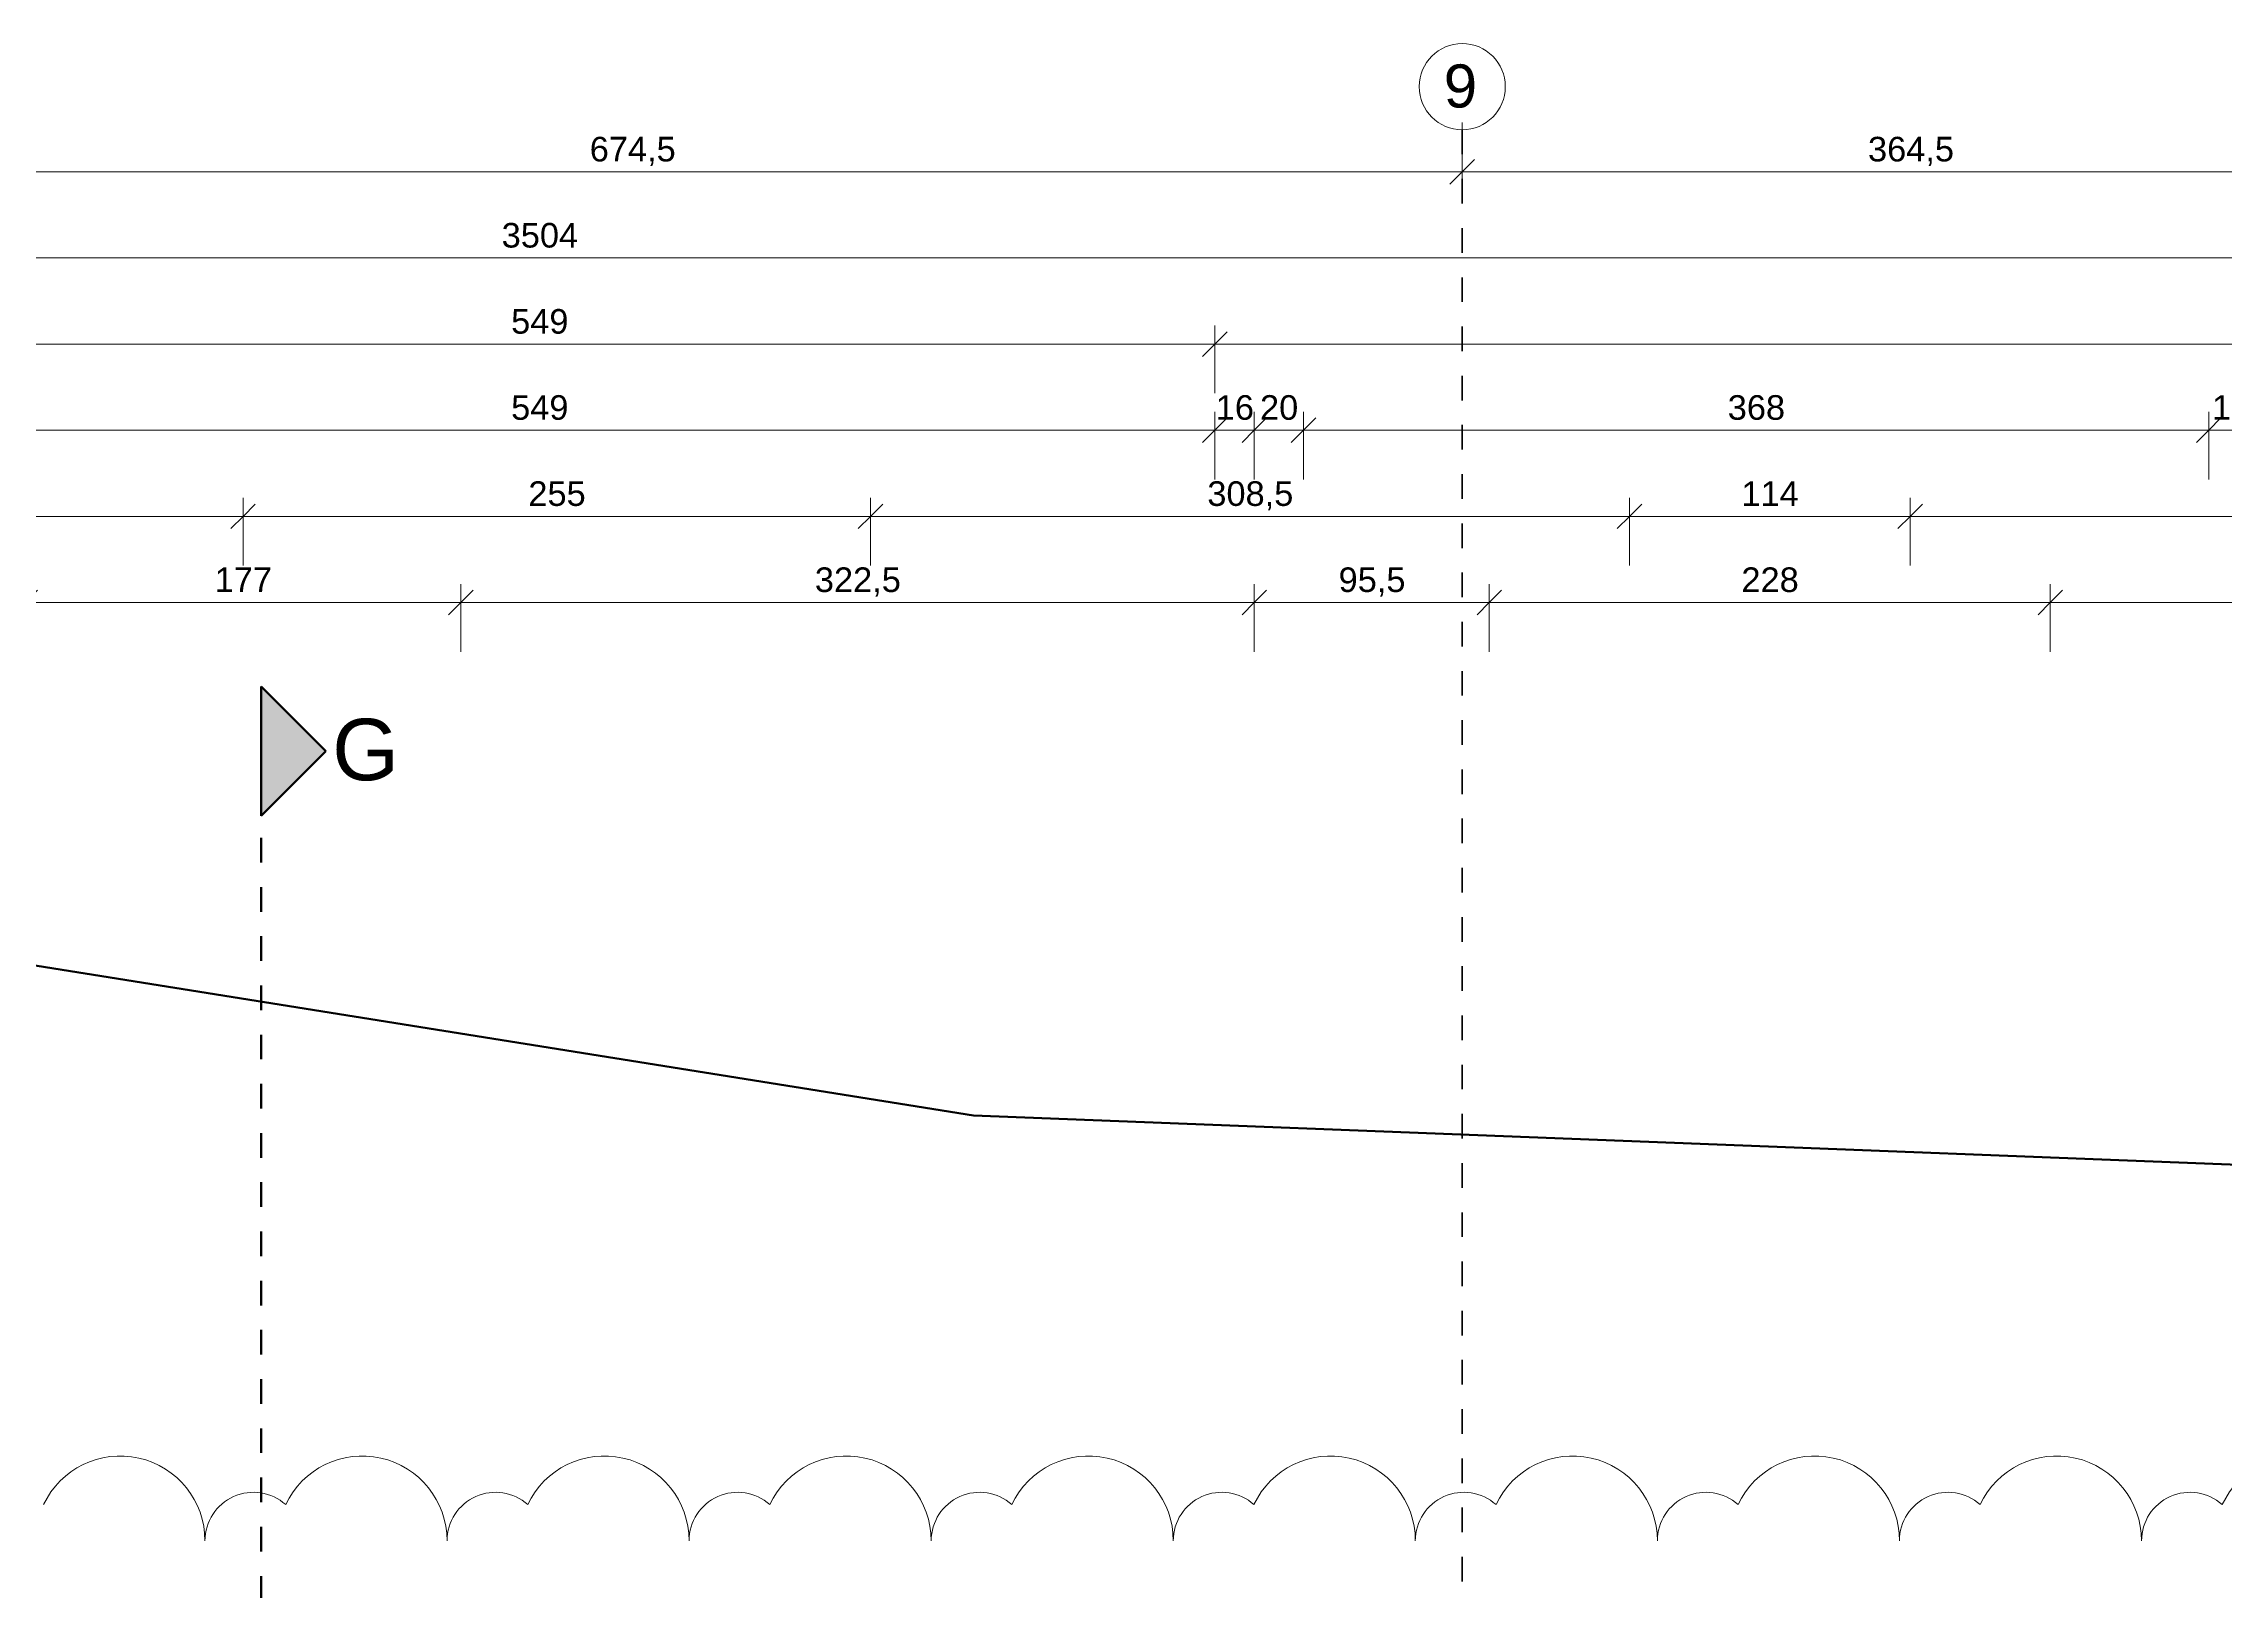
# Model space of a CAD drawing. Header units: metres. Extents: x 3.3 to 48.5, y 58.8 to 100.4.
# Drawn here: x 23.15 to 32.01, y 88.29 to 94.58 of the extents above; entities that cross this region are included whole.
import ezdxf

# ---------------------------------------------------------------- set-up
doc = ezdxf.new("R2010")
doc.units = ezdxf.units.M
doc.linetypes.add('Achse', pattern=[0.009, 0.005, -0.002, 0, -0.002])
doc.linetypes.add('Strich Punkt Mittel', pattern=[0.015875, 0.00635, -0.004763, 0, -0.004763])
for name, color, linetype, lineweight in [('A_Bemassung-50_', 4, 'Continuous', 9), ('A_Bemassung_', 4, 'Continuous', 9), ('A_Beschriftung_', 7, 'Continuous', 9), ('A_Grundstuecksgrenze', 5, 'Continuous', 70), ('A_Raster_', 1, 'Continuous', 9), ('G-ANNO-REVC_', 71, 'Continuous', 9), ('G-ANNO-SYMB_', 111, 'Continuous', 9)]:
    doc.layers.add(name, color=color, linetype=linetype, lineweight=lineweight)
doc.styles.add('Arial_1', font='arial.ttf', dxfattribs={"height": 0.175})
doc.styles.add('Arial_5', font='arial.ttf', dxfattribs={"height": 0.1})
doc.styles.add('Arial_8', font='arial.ttf', dxfattribs={"height": 0.25})
doc.dimstyles.new('WGA-Bemaßung', dxfattribs={"dimscale": 0.3048, "dimtxt": 0.102026, "dimasz": 0.328084, "dimexe": 0.246063, "dimexo": 0.0625, "dimgap": 0.04101, "dimtad": 1, "dimdec": 1, "dimlfac": 100, "dimrnd": 0.5, "dimdsep": 46, "dimtxsty": 'Arial_5', "dimblk1": 'OBLIQUE', "dimblk2": 'OBLIQUE', "dimsah": 1, "dimcen": 0.09, "dimdle": 0.246063, "dimazin": 2, "dimtfac": 1, "dimtdec": 4, "dimtix": 1, "dimtmove": 0, "dimatfit": 3, "dimfxl": 0.656168, "dimfxlon": 1, "dimtvp": 1, "dimtolj": 1, "dimtzin": 0, "dimarcsym": 2})

# ---------------------------------------------------------------- blocks, each defined once
blk = doc.blocks.new('Family - ___-3180367-263_PP_03DG_BT1')
at = {"layer": 'A_Grundstuecksgrenze'}
for p in [(3.2658, 94.009), (48.5147, 89.3843)]:
    blk.add_line(p, (26.926, 90.2231), dxfattribs=at)
blk = doc.blocks.new('Raster - BS_Achse-112124-263_PP_03DG_BT1')
at = {"layer": 'A_Beschriftung_'}
blk.add_circle((0, 0), 0.0035, dxfattribs=at)
blk = doc.blocks.new('DIMBLOCK23-263_PP_03DG_BT1')
at = {"layer": 'A_Bemassung-50_', "transparency": 16777216}
for p, q in [((22.1677, 94.0583), (22.1677, 94.2583)), ((28.9127, 94.0583), (28.9127, 94.2583)), ((22.1677, 94.0583), (28.9127, 94.0583)), ((22.1677, 94.0583), (22.1677, 93.9833)), ((28.9127, 94.0583), (28.9127, 93.9833))]:
    blk.add_line(p, q, dxfattribs=at)
at = {"layer": 'A_Bemassung-50_', "lineweight": 35, "transparency": 16777216}
for p, q in [((22.1677, 94.0583), (22.1177, 94.0083)), ((22.1677, 94.0583), (22.2177, 94.1083)), ((28.9127, 94.0583), (28.8627, 94.0083)), ((28.9127, 94.0583), (28.9627, 94.1083))]:
    blk.add_line(p, q, dxfattribs=at)
at = {"layer": 'A_Bemassung-50_', "color": 0, "transparency": 16777216, "insert": (25.3667, 94.2007), "char_height": 0.1, "width": 0.416266, "attachment_point": 1, "line_spacing_factor": 0.941778, "style": 'Arial_5'}
blk.add_mtext('674,5', dxfattribs=at)
blk = doc.blocks.new('_Oblique')
at = {"color": 0, "linetype": 'ByBlock', "lineweight": -2}
blk.add_line((-0.5, -0.5), (0.5, 0.5), dxfattribs=at)
blk = doc.blocks.new('DIMBLOCK24-263_PP_03DG_BT1')
at = {"layer": 'A_Bemassung-50_', "transparency": 16777216}
for p, q in [((28.9127, 94.0583), (28.9127, 94.2583)), ((32.5577, 94.0583), (32.5577, 94.2583)), ((28.9127, 94.0583), (32.5577, 94.0583)), ((28.9127, 94.0583), (28.9127, 93.9833)), ((32.5577, 94.0583), (32.5577, 93.9833))]:
    blk.add_line(p, q, dxfattribs=at)
at = {"layer": 'A_Bemassung-50_', "lineweight": 35, "transparency": 16777216}
for p, q in [((28.9127, 94.0583), (28.8627, 94.0083)), ((28.9127, 94.0583), (28.9627, 94.1083)), ((32.5577, 94.0583), (32.5077, 94.0083)), ((32.5577, 94.0583), (32.6077, 94.1083))]:
    blk.add_line(p, q, dxfattribs=at)
at = {"layer": 'A_Bemassung-50_', "color": 0, "transparency": 16777216, "insert": (30.5617, 94.2007), "char_height": 0.1, "width": 0.416266, "attachment_point": 1, "line_spacing_factor": 0.941778, "style": 'Arial_5'}
blk.add_mtext('364,5', dxfattribs=at)
blk = doc.blocks.new('DIMBLOCK27-263_PP_03DG_BT1')
at = {"layer": 'A_Bemassung-50_', "transparency": 16777216}
for p, q in [((7.6427, 93.7083), (7.6427, 93.7833)), ((42.6827, 93.7083), (42.6827, 93.7833)), ((7.5677, 93.7083), (42.7577, 93.7083)), ((7.6427, 93.7083), (7.6427, 93.5083)), ((42.6827, 93.7083), (42.6827, 93.5083))]:
    blk.add_line(p, q, dxfattribs=at)
at = {"layer": 'A_Bemassung-50_', "lineweight": 35, "transparency": 16777216}
for p, q in [((7.6427, 93.7083), (7.5927, 93.6583)), ((7.6427, 93.7083), (7.6927, 93.7583)), ((42.6827, 93.7083), (42.6327, 93.6583)), ((42.6827, 93.7083), (42.7327, 93.7583))]:
    blk.add_line(p, q, dxfattribs=at)
at = {"layer": 'A_Bemassung-50_', "color": 0, "transparency": 16777216, "insert": (25.0088, 93.8507), "char_height": 0.1, "width": 0.369177, "attachment_point": 1, "line_spacing_factor": 0.941778, "style": 'Arial_5'}
blk.add_mtext('3504', dxfattribs=at)
blk = doc.blocks.new('DIMBLOCK30-263_PP_03DG_BT1')
at = {"layer": 'A_Bemassung-50_', "transparency": 16777216}
for p, q in [((22.4177, 93.3583), (22.4177, 93.4333)), ((27.9077, 93.3583), (27.9077, 93.4333)), ((22.4177, 93.3583), (27.9077, 93.3583)), ((22.4177, 93.3583), (22.4177, 93.1583)), ((27.9077, 93.3583), (27.9077, 93.1583))]:
    blk.add_line(p, q, dxfattribs=at)
at = {"layer": 'A_Bemassung-50_', "lineweight": 35, "transparency": 16777216}
for p, q in [((22.4177, 93.3583), (22.3677, 93.3083)), ((22.4177, 93.3583), (22.4677, 93.4083)), ((27.9077, 93.3583), (27.8577, 93.3083)), ((27.9077, 93.3583), (27.9577, 93.4083))]:
    blk.add_line(p, q, dxfattribs=at)
at = {"layer": 'A_Bemassung-50_', "color": 0, "transparency": 16777216, "insert": (25.0473, 93.5007), "char_height": 0.1, "width": 0.276883, "attachment_point": 1, "line_spacing_factor": 0.941778, "style": 'Arial_5'}
blk.add_mtext('549', dxfattribs=at)
blk = doc.blocks.new('DIMBLOCK31-263_PP_03DG_BT1')
at = {"layer": 'A_Bemassung-50_', "transparency": 16777216}
for p, q in [((27.9077, 93.3583), (27.9077, 93.4333)), ((39.4427, 93.3583), (39.4427, 93.4333)), ((27.9077, 93.3583), (39.4427, 93.3583)), ((27.9077, 93.3583), (27.9077, 93.1583)), ((39.4427, 93.3583), (39.4427, 93.1583))]:
    blk.add_line(p, q, dxfattribs=at)
at = {"layer": 'A_Bemassung-50_', "lineweight": 35, "transparency": 16777216}
for p, q in [((27.9077, 93.3583), (27.8577, 93.3083)), ((27.9077, 93.3583), (27.9577, 93.4083)), ((39.4427, 93.3583), (39.3927, 93.3083)), ((39.4427, 93.3583), (39.4927, 93.4083))]:
    blk.add_line(p, q, dxfattribs=at)
at = {"layer": 'A_Bemassung-50_', "color": 0, "transparency": 16777216, "insert": (33.4633, 93.5007), "char_height": 0.1, "width": 0.50856, "attachment_point": 1, "line_spacing_factor": 0.941778, "style": 'Arial_5'}
blk.add_mtext('1153,5', dxfattribs=at)
blk = doc.blocks.new('DIMBLOCK49-263_PP_03DG_BT1')
at = {"layer": 'A_Bemassung-50_', "transparency": 16777216}
for p, q in [((19.0877, 92.6583), (19.0877, 92.7333)), ((23.9577, 92.6583), (23.9577, 92.7333)), ((19.0877, 92.6583), (23.9577, 92.6583)), ((19.0877, 92.6583), (19.0877, 92.4583)), ((23.9577, 92.6583), (23.9577, 92.4583))]:
    blk.add_line(p, q, dxfattribs=at)
at = {"layer": 'A_Bemassung-50_', "lineweight": 35, "transparency": 16777216}
for p, q in [((19.0877, 92.6583), (19.1377, 92.7083)), ((23.9577, 92.6583), (24.0077, 92.7083)), ((19.0877, 92.6583), (19.0377, 92.6083)), ((23.9577, 92.6583), (23.9077, 92.6083))]:
    blk.add_line(p, q, dxfattribs=at)
at = {"layer": 'A_Bemassung-50_', "color": 0, "transparency": 16777216, "insert": (21.4073, 92.8007), "char_height": 0.1, "width": 0.276883, "attachment_point": 1, "line_spacing_factor": 0.941778, "style": 'Arial_5'}
blk.add_mtext('487', dxfattribs=at)
blk = doc.blocks.new('DIMBLOCK50-263_PP_03DG_BT1')
at = {"layer": 'A_Bemassung-50_', "transparency": 16777216}
for p, q in [((23.9577, 92.6583), (23.9577, 92.7333)), ((26.5077, 92.6583), (26.5077, 92.7333)), ((23.9577, 92.6583), (26.5077, 92.6583)), ((23.9577, 92.6583), (23.9577, 92.4583)), ((26.5077, 92.6583), (26.5077, 92.4583))]:
    blk.add_line(p, q, dxfattribs=at)
at = {"layer": 'A_Bemassung-50_', "lineweight": 35, "transparency": 16777216}
for p, q in [((23.9577, 92.6583), (24.0077, 92.7083)), ((26.5077, 92.6583), (26.5577, 92.7083)), ((23.9577, 92.6583), (23.9077, 92.6083)), ((26.5077, 92.6583), (26.4577, 92.6083))]:
    blk.add_line(p, q, dxfattribs=at)
at = {"layer": 'A_Bemassung-50_', "color": 0, "transparency": 16777216, "insert": (25.1173, 92.8007), "char_height": 0.1, "width": 0.276883, "attachment_point": 1, "line_spacing_factor": 0.941778, "style": 'Arial_5'}
blk.add_mtext('255', dxfattribs=at)
blk = doc.blocks.new('DIMBLOCK51-263_PP_03DG_BT1')
at = {"layer": 'A_Bemassung-50_', "transparency": 16777216}
for p, q in [((26.5077, 92.6583), (26.5077, 92.7333)), ((29.5927, 92.6583), (29.5927, 92.7333)), ((26.5077, 92.6583), (29.5927, 92.6583)), ((26.5077, 92.6583), (26.5077, 92.4583)), ((29.5927, 92.6583), (29.5927, 92.4583))]:
    blk.add_line(p, q, dxfattribs=at)
at = {"layer": 'A_Bemassung-50_', "lineweight": 35, "transparency": 16777216}
for p, q in [((26.5077, 92.6583), (26.5577, 92.7083)), ((29.5927, 92.6583), (29.6427, 92.7083)), ((26.5077, 92.6583), (26.4577, 92.6083)), ((29.5927, 92.6583), (29.5427, 92.6083))]:
    blk.add_line(p, q, dxfattribs=at)
at = {"layer": 'A_Bemassung-50_', "color": 0, "transparency": 16777216, "insert": (27.8767, 92.8007), "char_height": 0.1, "width": 0.416266, "attachment_point": 1, "line_spacing_factor": 0.941778, "style": 'Arial_5'}
blk.add_mtext('308,5', dxfattribs=at)
blk = doc.blocks.new('DIMBLOCK52-263_PP_03DG_BT1')
at = {"layer": 'A_Bemassung-50_', "transparency": 16777216}
for p, q in [((29.5927, 92.6583), (29.5927, 92.7333)), ((30.7327, 92.6583), (30.7327, 92.7333)), ((29.5927, 92.6583), (30.7327, 92.6583)), ((29.5927, 92.6583), (29.5927, 92.4583)), ((30.7327, 92.6583), (30.7327, 92.4583))]:
    blk.add_line(p, q, dxfattribs=at)
at = {"layer": 'A_Bemassung-50_', "lineweight": 35, "transparency": 16777216}
for p, q in [((29.5927, 92.6583), (29.6427, 92.7083)), ((30.7327, 92.6583), (30.7827, 92.7083)), ((29.5927, 92.6583), (29.5427, 92.6083)), ((30.7327, 92.6583), (30.6827, 92.6083))]:
    blk.add_line(p, q, dxfattribs=at)
at = {"layer": 'A_Bemassung-50_', "color": 0, "transparency": 16777216, "insert": (30.0473, 92.8007), "char_height": 0.1, "width": 0.276883, "attachment_point": 1, "line_spacing_factor": 0.941778, "style": 'Arial_5'}
blk.add_mtext('114', dxfattribs=at)
blk = doc.blocks.new('DIMBLOCK53-263_PP_03DG_BT1')
at = {"layer": 'A_Bemassung-50_', "transparency": 16777216}
for p, q in [((30.7327, 92.6583), (30.7327, 92.7333)), ((33.9477, 92.6583), (33.9477, 92.7333)), ((30.7327, 92.6583), (33.9477, 92.6583)), ((30.7327, 92.6583), (30.7327, 92.4583)), ((33.9477, 92.6583), (33.9477, 92.4583))]:
    blk.add_line(p, q, dxfattribs=at)
at = {"layer": 'A_Bemassung-50_', "lineweight": 35, "transparency": 16777216}
for p, q in [((30.7327, 92.6583), (30.7827, 92.7083)), ((33.9477, 92.6583), (33.9977, 92.7083)), ((30.7327, 92.6583), (30.6827, 92.6083)), ((33.9477, 92.6583), (33.8977, 92.6083))]:
    blk.add_line(p, q, dxfattribs=at)
at = {"layer": 'A_Bemassung-50_', "color": 0, "transparency": 16777216, "insert": (32.1667, 92.8007), "char_height": 0.1, "width": 0.416266, "attachment_point": 1, "line_spacing_factor": 0.941778, "style": 'Arial_5'}
blk.add_mtext('321,5', dxfattribs=at)
blk = doc.blocks.new('DIMBLOCK92-263_PP_03DG_BT1')
at = {"layer": 'A_Bemassung-50_', "transparency": 16777216}
for p, q in [((22.4177, 93.0083), (22.4177, 93.0833)), ((27.9077, 93.0083), (27.9077, 93.0833)), ((22.4177, 93.0083), (27.9077, 93.0083)), ((22.4177, 93.0083), (22.4177, 92.8083)), ((27.9077, 93.0083), (27.9077, 92.8083))]:
    blk.add_line(p, q, dxfattribs=at)
at = {"layer": 'A_Bemassung-50_', "lineweight": 35, "transparency": 16777216}
for p, q in [((22.4177, 93.0083), (22.3677, 92.9583)), ((22.4177, 93.0083), (22.4677, 93.0583)), ((27.9077, 93.0083), (27.8577, 92.9583)), ((27.9077, 93.0083), (27.9577, 93.0583))]:
    blk.add_line(p, q, dxfattribs=at)
at = {"layer": 'A_Bemassung-50_', "color": 0, "transparency": 16777216, "insert": (25.0473, 93.1507), "char_height": 0.1, "width": 0.276883, "attachment_point": 1, "line_spacing_factor": 0.941778, "style": 'Arial_5'}
blk.add_mtext('549', dxfattribs=at)
blk = doc.blocks.new('DIMBLOCK93-263_PP_03DG_BT1')
at = {"layer": 'A_Bemassung-50_', "transparency": 16777216}
for p, q in [((27.9077, 93.0083), (27.9077, 93.0833)), ((28.0677, 93.0083), (28.0677, 93.0833)), ((27.9077, 93.0083), (28.0677, 93.0083)), ((27.9077, 93.0083), (27.9077, 92.8083)), ((28.0677, 93.0083), (28.0677, 92.8083))]:
    blk.add_line(p, q, dxfattribs=at)
at = {"layer": 'A_Bemassung-50_', "lineweight": 35, "transparency": 16777216}
for p, q in [((27.9077, 93.0083), (27.8577, 92.9583)), ((27.9077, 93.0083), (27.9577, 93.0583)), ((28.0677, 93.0083), (28.0177, 92.9583)), ((28.0677, 93.0083), (28.1177, 93.0583))]:
    blk.add_line(p, q, dxfattribs=at)
at = {"layer": 'A_Bemassung-50_', "color": 0, "transparency": 16777216, "insert": (27.9108, 93.1507), "char_height": 0.1, "width": 0.184588, "attachment_point": 1, "line_spacing_factor": 0.941778, "style": 'Arial_5'}
blk.add_mtext('16', dxfattribs=at)
blk = doc.blocks.new('DIMBLOCK94-263_PP_03DG_BT1')
at = {"layer": 'A_Bemassung-50_', "transparency": 16777216}
for p, q in [((28.0677, 93.0083), (28.0677, 93.0833)), ((28.2677, 93.0083), (28.2677, 93.0833)), ((28.0677, 93.0083), (28.2677, 93.0083)), ((28.0677, 93.0083), (28.0677, 92.8083)), ((28.2677, 93.0083), (28.2677, 92.8083))]:
    blk.add_line(p, q, dxfattribs=at)
at = {"layer": 'A_Bemassung-50_', "lineweight": 35, "transparency": 16777216}
for p, q in [((28.0677, 93.0083), (28.0177, 92.9583)), ((28.0677, 93.0083), (28.1177, 93.0583)), ((28.2677, 93.0083), (28.2177, 92.9583)), ((28.2677, 93.0083), (28.3177, 93.0583))]:
    blk.add_line(p, q, dxfattribs=at)
at = {"layer": 'A_Bemassung-50_', "color": 0, "transparency": 16777216, "insert": (28.0908, 93.1507), "char_height": 0.1, "width": 0.184588, "attachment_point": 1, "line_spacing_factor": 0.941778, "style": 'Arial_5'}
blk.add_mtext('20', dxfattribs=at)
blk = doc.blocks.new('DIMBLOCK95-263_PP_03DG_BT1')
at = {"layer": 'A_Bemassung-50_', "transparency": 16777216}
for p, q in [((28.2677, 93.0083), (28.2677, 93.0833)), ((31.9463, 93.0083), (31.9463, 93.0833)), ((28.2677, 93.0083), (31.9463, 93.0083)), ((28.2677, 93.0083), (28.2677, 92.8083)), ((31.9463, 93.0083), (31.9463, 92.8083))]:
    blk.add_line(p, q, dxfattribs=at)
at = {"layer": 'A_Bemassung-50_', "lineweight": 35, "transparency": 16777216}
for p, q in [((28.2677, 93.0083), (28.2177, 92.9583)), ((28.2677, 93.0083), (28.3177, 93.0583)), ((31.9463, 93.0083), (31.8963, 92.9583)), ((31.9463, 93.0083), (31.9963, 93.0583))]:
    blk.add_line(p, q, dxfattribs=at)
at = {"layer": 'A_Bemassung-50_', "color": 0, "transparency": 16777216, "insert": (29.9916, 93.1507), "char_height": 0.1, "width": 0.276883, "attachment_point": 1, "line_spacing_factor": 0.941778, "style": 'Arial_5'}
blk.add_mtext('368', dxfattribs=at)
blk = doc.blocks.new('DIMBLOCK96-263_PP_03DG_BT1')
at = {"layer": 'A_Bemassung-50_', "transparency": 16777216}
for p, q in [((31.9463, 93.0083), (31.9463, 93.0833)), ((32.1263, 93.0083), (32.1263, 93.0833)), ((31.9463, 93.0083), (32.1263, 93.0083)), ((31.9463, 93.0083), (31.9463, 92.8083)), ((32.1263, 93.0083), (32.1263, 92.8083))]:
    blk.add_line(p, q, dxfattribs=at)
at = {"layer": 'A_Bemassung-50_', "lineweight": 35, "transparency": 16777216}
for p, q in [((31.9463, 93.0083), (31.8963, 92.9583)), ((31.9463, 93.0083), (31.9963, 93.0583)), ((32.1263, 93.0083), (32.0763, 92.9583)), ((32.1263, 93.0083), (32.1763, 93.0583))]:
    blk.add_line(p, q, dxfattribs=at)
at = {"layer": 'A_Bemassung-50_', "color": 0, "transparency": 16777216, "insert": (31.9594, 93.1507), "char_height": 0.1, "width": 0.184588, "attachment_point": 1, "line_spacing_factor": 0.941778, "style": 'Arial_5'}
blk.add_mtext('18', dxfattribs=at)
blk = doc.blocks.new('Schnitt - 100_Gebaeudeschnitt-1262219-263_PP_03DG_BT1')
at = {"layer": 'G-ANNO-SYMB_'}
blk.add_hatch(color=256, dxfattribs=at).paths.add_polyline_path([(-0.00829, 0), (-0.00305, 0.00525), (0.0022, 0)])
at = {"layer": 'G-ANNO-SYMB_', "lineweight": 70}
for p, q in [((-0.00305, 0.00525), (-0.00829, 0)), ((0.0022, 0), (-0.00305, 0.00525)), ((-0.00829, 0), (0.0022, 0))]:
    blk.add_line(p, q, dxfattribs=at)
blk = doc.blocks.new('DIMBLOCK277-263_PP_03DG_BT1')
at = {"layer": 'A_Bemassung-50_', "transparency": 16777216}
for p, q in [((23.0727, 92.3083), (23.0727, 92.3833)), ((24.8427, 92.3083), (24.8427, 92.3833)), ((23.0727, 92.3083), (24.8427, 92.3083)), ((23.0727, 92.3083), (23.0727, 92.1083)), ((24.8427, 92.3083), (24.8427, 92.1083))]:
    blk.add_line(p, q, dxfattribs=at)
at = {"layer": 'A_Bemassung-50_', "lineweight": 35, "transparency": 16777216}
for p, q in [((23.0727, 92.3083), (23.1227, 92.3583)), ((24.8427, 92.3083), (24.8927, 92.3583)), ((23.0727, 92.3083), (23.0227, 92.2583)), ((24.8427, 92.3083), (24.7927, 92.2583))]:
    blk.add_line(p, q, dxfattribs=at)
at = {"layer": 'A_Bemassung-50_', "color": 0, "transparency": 16777216, "insert": (23.8423, 92.4507), "char_height": 0.1, "width": 0.276883, "attachment_point": 1, "line_spacing_factor": 0.941778, "style": 'Arial_5'}
blk.add_mtext('177', dxfattribs=at)
blk = doc.blocks.new('DIMBLOCK278-263_PP_03DG_BT1')
at = {"layer": 'A_Bemassung-50_', "transparency": 16777216}
for p, q in [((24.8427, 92.3083), (24.8427, 92.3833)), ((28.0677, 92.3083), (28.0677, 92.3833)), ((24.8427, 92.3083), (28.0677, 92.3083)), ((24.8427, 92.3083), (24.8427, 92.1083)), ((28.0677, 92.3083), (28.0677, 92.1083))]:
    blk.add_line(p, q, dxfattribs=at)
at = {"layer": 'A_Bemassung-50_', "lineweight": 35, "transparency": 16777216}
for p, q in [((24.8427, 92.3083), (24.8927, 92.3583)), ((28.0677, 92.3083), (28.1177, 92.3583)), ((24.8427, 92.3083), (24.7927, 92.2583)), ((28.0677, 92.3083), (28.0177, 92.2583))]:
    blk.add_line(p, q, dxfattribs=at)
at = {"layer": 'A_Bemassung-50_', "color": 0, "transparency": 16777216, "insert": (26.2817, 92.4507), "char_height": 0.1, "width": 0.416266, "attachment_point": 1, "line_spacing_factor": 0.941778, "style": 'Arial_5'}
blk.add_mtext('322,5', dxfattribs=at)
blk = doc.blocks.new('DIMBLOCK279-263_PP_03DG_BT1')
at = {"layer": 'A_Bemassung-50_', "transparency": 16777216}
for p, q in [((28.0677, 92.3083), (28.0677, 92.3833)), ((29.0227, 92.3083), (29.0227, 92.3833)), ((28.0677, 92.3083), (29.0227, 92.3083)), ((28.0677, 92.3083), (28.0677, 92.1083)), ((29.0227, 92.3083), (29.0227, 92.1083))]:
    blk.add_line(p, q, dxfattribs=at)
at = {"layer": 'A_Bemassung-50_', "lineweight": 35, "transparency": 16777216}
for p, q in [((28.0677, 92.3083), (28.1177, 92.3583)), ((29.0227, 92.3083), (29.0727, 92.3583)), ((28.0677, 92.3083), (28.0177, 92.2583)), ((29.0227, 92.3083), (28.9727, 92.2583))]:
    blk.add_line(p, q, dxfattribs=at)
at = {"layer": 'A_Bemassung-50_', "color": 0, "transparency": 16777216, "insert": (28.4102, 92.4507), "char_height": 0.1, "width": 0.323972, "attachment_point": 1, "line_spacing_factor": 0.941778, "style": 'Arial_5'}
blk.add_mtext('95,5', dxfattribs=at)
blk = doc.blocks.new('DIMBLOCK280-263_PP_03DG_BT1')
at = {"layer": 'A_Bemassung-50_', "transparency": 16777216}
for p, q in [((29.0227, 92.3083), (29.0227, 92.3833)), ((31.3027, 92.3083), (31.3027, 92.3833)), ((29.0227, 92.3083), (31.3027, 92.3083)), ((29.0227, 92.3083), (29.0227, 92.1083)), ((31.3027, 92.3083), (31.3027, 92.1083))]:
    blk.add_line(p, q, dxfattribs=at)
at = {"layer": 'A_Bemassung-50_', "lineweight": 35, "transparency": 16777216}
for p, q in [((29.0227, 92.3083), (29.0727, 92.3583)), ((31.3027, 92.3083), (31.3527, 92.3583)), ((29.0227, 92.3083), (28.9727, 92.2583)), ((31.3027, 92.3083), (31.2527, 92.2583))]:
    blk.add_line(p, q, dxfattribs=at)
at = {"layer": 'A_Bemassung-50_', "color": 0, "transparency": 16777216, "insert": (30.0473, 92.4507), "char_height": 0.1, "width": 0.276883, "attachment_point": 1, "line_spacing_factor": 0.941778, "style": 'Arial_5'}
blk.add_mtext('228', dxfattribs=at)
blk = doc.blocks.new('DIMBLOCK281-263_PP_03DG_BT1')
at = {"layer": 'A_Bemassung-50_', "transparency": 16777216}
for p, q in [((31.3027, 92.3083), (31.3027, 92.3833)), ((33.3777, 92.3083), (33.3777, 92.3833)), ((31.3027, 92.3083), (33.3777, 92.3083)), ((31.3027, 92.3083), (31.3027, 92.1083)), ((33.3777, 92.3083), (33.3777, 92.1083))]:
    blk.add_line(p, q, dxfattribs=at)
at = {"layer": 'A_Bemassung-50_', "lineweight": 35, "transparency": 16777216}
for p, q in [((31.3027, 92.3083), (31.3527, 92.3583)), ((33.3777, 92.3083), (33.4277, 92.3583)), ((31.3027, 92.3083), (31.2527, 92.2583)), ((33.3777, 92.3083), (33.3277, 92.2583))]:
    blk.add_line(p, q, dxfattribs=at)
at = {"layer": 'A_Bemassung-50_', "color": 0, "transparency": 16777216, "insert": (32.1667, 92.4507), "char_height": 0.1, "width": 0.416266, "attachment_point": 1, "line_spacing_factor": 0.941778, "style": 'Arial_5'}
blk.add_mtext('207,5', dxfattribs=at)
blk = doc.blocks.new('Family - ___-11922589-263_PP_03DG_BT1')
at = {"layer": 'G-ANNO-REVC_'}
for centre, radius, start, end in [((23.4588, 88.4951), 0.3443, 0, 154.79123), ((24.4426, 88.4951), 0.3443, 0, 154.79123), ((25.4264, 88.4951), 0.3443, 0, 154.79123), ((26.4102, 88.4951), 0.3443, 0, 154.79123), ((27.394, 88.4951), 0.3443, 0, 154.79123), ((28.3777, 88.4951), 0.3443, 0, 154.79123), ((29.3615, 88.4951), 0.3443, 0, 154.79123), ((30.3453, 88.4951), 0.3443, 0, 154.79123), ((31.3291, 88.4951), 0.3443, 0, 154.79123), ((32.3129, 88.4951), 0.3443, 0, 154.79123), ((23.9999, 88.4951), 0.1968, 48.18969, 180), ((24.9837, 88.4951), 0.1968, 48.18969, 180), ((25.9675, 88.4951), 0.1968, 48.18969, 180), ((26.9513, 88.4951), 0.1968, 48.18969, 180), ((27.935, 88.4951), 0.1968, 48.18969, 180), ((28.9188, 88.4951), 0.1968, 48.18969, 180), ((29.9026, 88.4951), 0.1968, 48.18969, 180), ((30.8864, 88.4951), 0.1968, 48.18969, 180), ((31.8702, 88.4951), 0.1968, 48.18969, 180)]:
    blk.add_arc(centre, radius, start, end, dxfattribs=at)

msp = doc.modelspace()

# ---------------------------------------------------------------- linework, layer by layer
at = {"layer": 'A_Raster_', "linetype": 'Strich Punkt Mittel', "lineweight": 35}
msp.add_line((28.9127, 94.2296), (28.9127, 59.9489), dxfattribs=at)
at = {"layer": 'G-ANNO-SYMB_', "linetype": 'Achse', "lineweight": 70}
msp.add_line((24.0321, 91.5516), (24.0321, 68.006), dxfattribs=at)

# ---------------------------------------------------------------- block references
at = {"layer": 'A_Beschriftung_', "xscale": 49.99999999999998, "yscale": 49.99999999999998, "zscale": 49.99999999999998, "rotation": 180}
msp.add_blockref('Raster - BS_Achse-112124-263_PP_03DG_BT1', (28.9127, 94.4046), dxfattribs=at)
at = {"layer": 'A_Grundstuecksgrenze'}
msp.add_blockref('Family - ___-3180367-263_PP_03DG_BT1', (0, 0), dxfattribs=at)
at = {"layer": 'G-ANNO-REVC_'}
msp.add_blockref('Family - ___-11922589-263_PP_03DG_BT1', (0, 0), dxfattribs=at)
at = {"layer": 'G-ANNO-SYMB_', "xscale": 49.99999999999998, "yscale": 49.99999999999998, "zscale": 49.99999999999998, "rotation": 269.9999999999995}
msp.add_blockref('Schnitt - 100_Gebaeudeschnitt-1262219-263_PP_03DG_BT1', (24.0321, 91.5516), dxfattribs=at)

# ---------------------------------------------------------------- texts
at = {"layer": 'A_Beschriftung_', "insert": (28.8374, 94.4949), "char_height": 0.175, "width": 0.168354, "attachment_point": 1, "style": 'Arial_1'}
msp.add_mtext('9', dxfattribs=at)
at = {"layer": 'G-ANNO-SYMB_', "insert": (24.32, 91.8356), "char_height": 0.25, "width": 0.3327, "attachment_point": 1, "style": 'Arial_8'}
msp.add_mtext('G', dxfattribs=at)

# ---------------------------------------------------------------- dimensions: what is measured, and where the dimension line sits
at = {"layer": 'A_Bemassung_'}
for base, p1, p2, override, picture, middle in [((28.9127, 94.0583), (22.1677, 94.2583), (28.9127, 94.2583), {"dimpost": '<>', "dimfxl": 6.745}, 'DIMBLOCK23-263_PP_03DG_BT1', (25.5402, 94.1219)), ((32.5577, 94.0583), (28.9127, 94.2583), (32.5577, 94.2583), {"dimpost": '<>', "dimfxl": 3.645}, 'DIMBLOCK24-263_PP_03DG_BT1', (30.7352, 94.1219)), ((42.6827, 93.7083), (7.6427, 93.5083), (42.6827, 93.5083), {"dimpost": '<>', "dimfxl": 35.04}, 'DIMBLOCK27-263_PP_03DG_BT1', (25.1627, 93.7719)), ((27.9077, 93.3583), (22.4177, 93.1583), (27.9077, 93.1583), {"dimpost": '<>', "dimfxl": 5.49}, 'DIMBLOCK30-263_PP_03DG_BT1', (25.1627, 93.4219)), ((39.4427, 93.3583), (27.9077, 93.1583), (39.4427, 93.1583), {"dimpost": '<>', "dimfxl": 11.535}, 'DIMBLOCK31-263_PP_03DG_BT1', (33.6752, 93.4219)), ((27.9077, 93.0083), (22.4177, 92.8083), (27.9077, 92.8083), {"dimpost": '<>', "dimfxl": 5.49}, 'DIMBLOCK92-263_PP_03DG_BT1', (25.1627, 93.0719)), ((28.0677, 93.0083), (27.9077, 92.8083), (28.0677, 92.8083), {"dimpost": '<>', "dimfxl": 0.16}, 'DIMBLOCK93-263_PP_03DG_BT1', (27.9877, 93.0719)), ((28.2677, 93.0083), (28.0677, 92.8083), (28.2677, 92.8083), {"dimpost": '<>', "dimfxl": 0.2}, 'DIMBLOCK94-263_PP_03DG_BT1', (28.1677, 93.0719)), ((31.9463, 93.0083), (28.2677, 92.8083), (31.9463, 92.8083), {"dimpost": '<>', "dimfxl": 3.6786}, 'DIMBLOCK95-263_PP_03DG_BT1', (30.107, 93.0719)), ((32.1263, 93.0083), (31.9463, 92.8083), (32.1263, 92.8083), {"dimpost": '<>', "dimfxl": 0.18}, 'DIMBLOCK96-263_PP_03DG_BT1', (32.0363, 93.0719)), ((23.9577, 92.6583), (19.0877, 92.4583), (23.9577, 92.4583), {"dimpost": '<>', "dimfxl": 4.87}, 'DIMBLOCK49-263_PP_03DG_BT1', (21.5227, 92.7219)), ((26.5077, 92.6583), (23.9577, 92.4583), (26.5077, 92.4583), {"dimpost": '<>', "dimfxl": 2.55}, 'DIMBLOCK50-263_PP_03DG_BT1', (25.2327, 92.7219)), ((29.5927, 92.6583), (26.5077, 92.4583), (29.5927, 92.4583), {"dimpost": '<>', "dimfxl": 3.085}, 'DIMBLOCK51-263_PP_03DG_BT1', (28.0502, 92.7219)), ((30.7327, 92.6583), (29.5927, 92.4583), (30.7327, 92.4583), {"dimpost": '<>', "dimfxl": 1.14}, 'DIMBLOCK52-263_PP_03DG_BT1', (30.1627, 92.721)), ((33.9477, 92.6583), (30.7327, 92.4583), (33.9477, 92.4583), {"dimpost": '<>', "dimfxl": 3.215}, 'DIMBLOCK53-263_PP_03DG_BT1', (32.3402, 92.7219)), ((24.8427, 92.3083), (23.0727, 92.1083), (24.8427, 92.1083), {"dimpost": '<>', "dimfxl": 1.77}, 'DIMBLOCK277-263_PP_03DG_BT1', (23.9577, 92.371)), ((28.0677, 92.3083), (24.8427, 92.1083), (28.0677, 92.1083), {"dimpost": '<>', "dimfxl": 3.225}, 'DIMBLOCK278-263_PP_03DG_BT1', (26.4552, 92.3719)), ((29.0227, 92.3083), (28.0677, 92.1083), (29.0227, 92.1083), {"dimpost": '<>', "dimfxl": 0.955}, 'DIMBLOCK279-263_PP_03DG_BT1', (28.5452, 92.3719)), ((31.3027, 92.3083), (29.0227, 92.1083), (31.3027, 92.1083), {"dimpost": '<>', "dimfxl": 2.28}, 'DIMBLOCK280-263_PP_03DG_BT1', (30.1627, 92.3719)), ((33.3777, 92.3083), (31.3027, 92.1083), (33.3777, 92.1083), {"dimpost": '<>', "dimfxl": 2.075}, 'DIMBLOCK281-263_PP_03DG_BT1', (32.3402, 92.3719))]:
    dim = msp.add_linear_dim(base=base, p1=p1, p2=p2, dimstyle='WGA-Bemaßung', override=override, dxfattribs=at)
    dim.commit()
    dim.dimension.update_dxf_attribs({"geometry": picture, "text_midpoint": middle})

doc.saveas('drawing.dxf')
